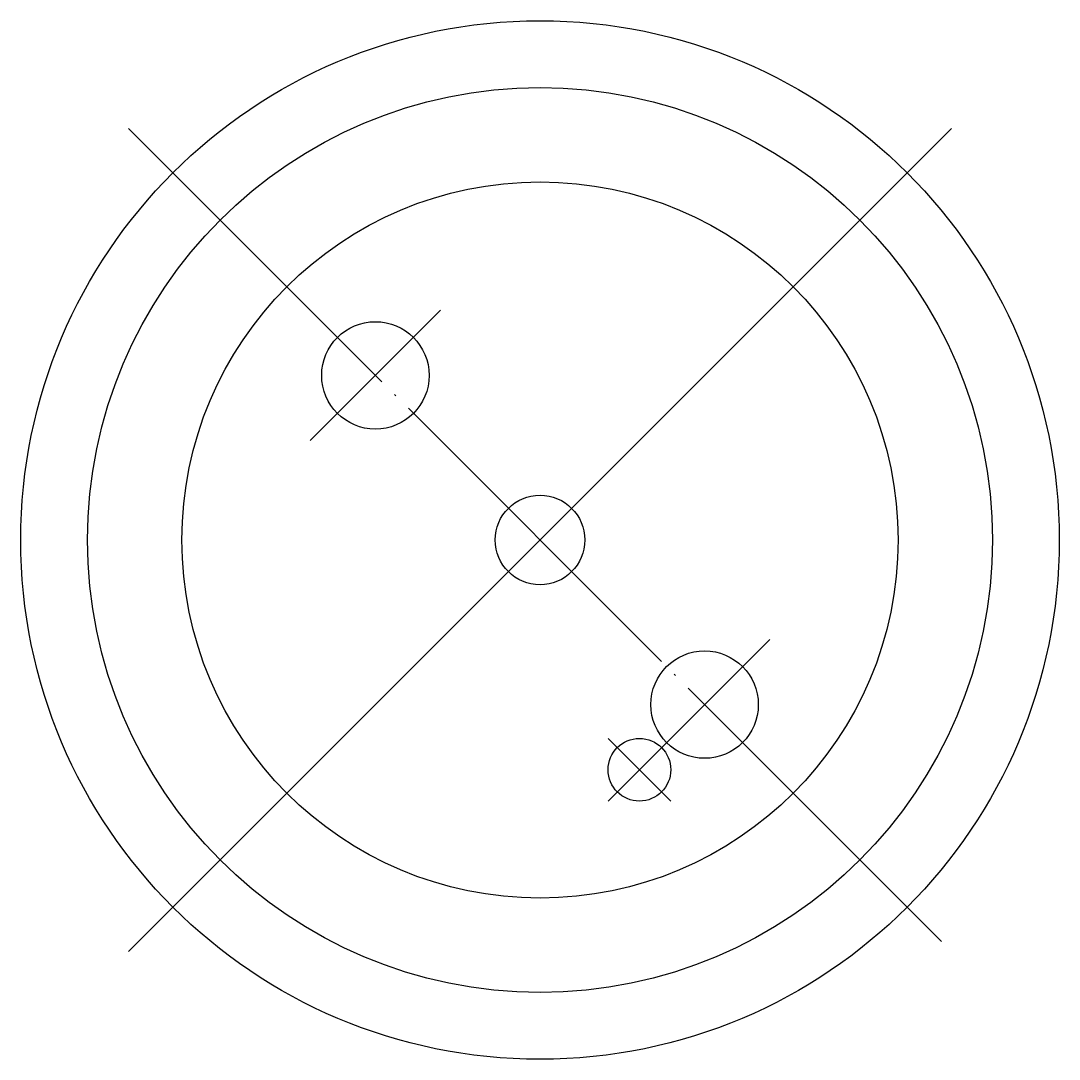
# Model space of a CAD drawing. Extents: x 580.3 to 638.3, y 600.1 to 658.1.
import ezdxf

# ---------------------------------------------------------------- set-up
doc = ezdxf.new("R2010")
doc.units = 0
doc.header["$MEASUREMENT"] = 0
doc.linetypes.add('CENTER', pattern=[22, 20, -1, 0, -1])
doc.layers.get('0').update_dxf_attribs({"linetype": 'CONTINUOUS'})
doc.layers.add('$PARTREF_BOM', color=7, linetype='CONTINUOUS')
doc.styles.get("Standard").update_dxf_attribs({"font": 'txt.shx', "bigfont": 'chineset.shx'})

# ---------------------------------------------------------------- blocks, each defined once
blk = doc.blocks.new('PARTREF')
at = {"layer": '$PARTREF_BOM', "color": 2}
for p, q in [((-1.75, -1.75), (1.75, 1.75)), ((-1.75, 1.75), (1.75, -1.75))]:
    blk.add_line(p, q, dxfattribs=at)
blk.add_circle((0, 0), 1.75, dxfattribs=at)
at = {"layer": '$PARTREF_BOM', "color": 2, "flags": 1}
for tag, p in [('TAG15', (5.594, -4.742)), ('TAG5', (-16.086, -4.95)), ('TAG10', (-5.651, -4.998)), ('TAG14', (5.594, -8.742)), ('TAG4', (-16.086, -8.95)), ('TAG9', (-5.651, -8.998)), ('TAG13', (5.594, -12.742)), ('TAG3', (-16.086, -12.95)), ('TAG8', (-5.651, -12.998)), ('TAG2', (-16.086, -16.95)), ('TAG7', (-5.651, -16.998)), ('TAG12', (5.594, -16.742)), ('TAG1', (-16.086, -20.95)), ('TAG6', (-5.651, -20.998)), ('TAG11', (5.594, -20.742))]:
    blk.add_attdef(tag, p, '', height=2.5, dxfattribs=at)

msp = doc.modelspace()

# ---------------------------------------------------------------- linework, layer by layer
at = {"color": 1, "linetype": 'CENTER'}
for p, q in [((586.309, 652.117), (632.27, 606.155)), ((596.457, 634.688), (603.738, 641.969)), ((614.842, 616.303), (622.122, 623.584))]:
    msp.add_line(p, q, dxfattribs=at)
at = {"color": 7, "linetype": 'CONTINUOUS'}
msp.add_line((632.27, 652.117), (586.309, 606.155), dxfattribs=at)
for centre, radius in [((609.29, 629.136), 29), ((609.29, 629.136), 25.268), ((609.29, 629.136), 20), ((600.097, 638.328), 3), ((609.29, 629.136), 2.5), ((618.482, 619.943), 3)]:
    msp.add_circle(centre, radius, dxfattribs=at)

# ---------------------------------------------------------------- block references
at = {"color": 7}
msp.add_blockref('PARTREF', (614.842, 616.303), dxfattribs=at)

doc.saveas('drawing.dxf')
